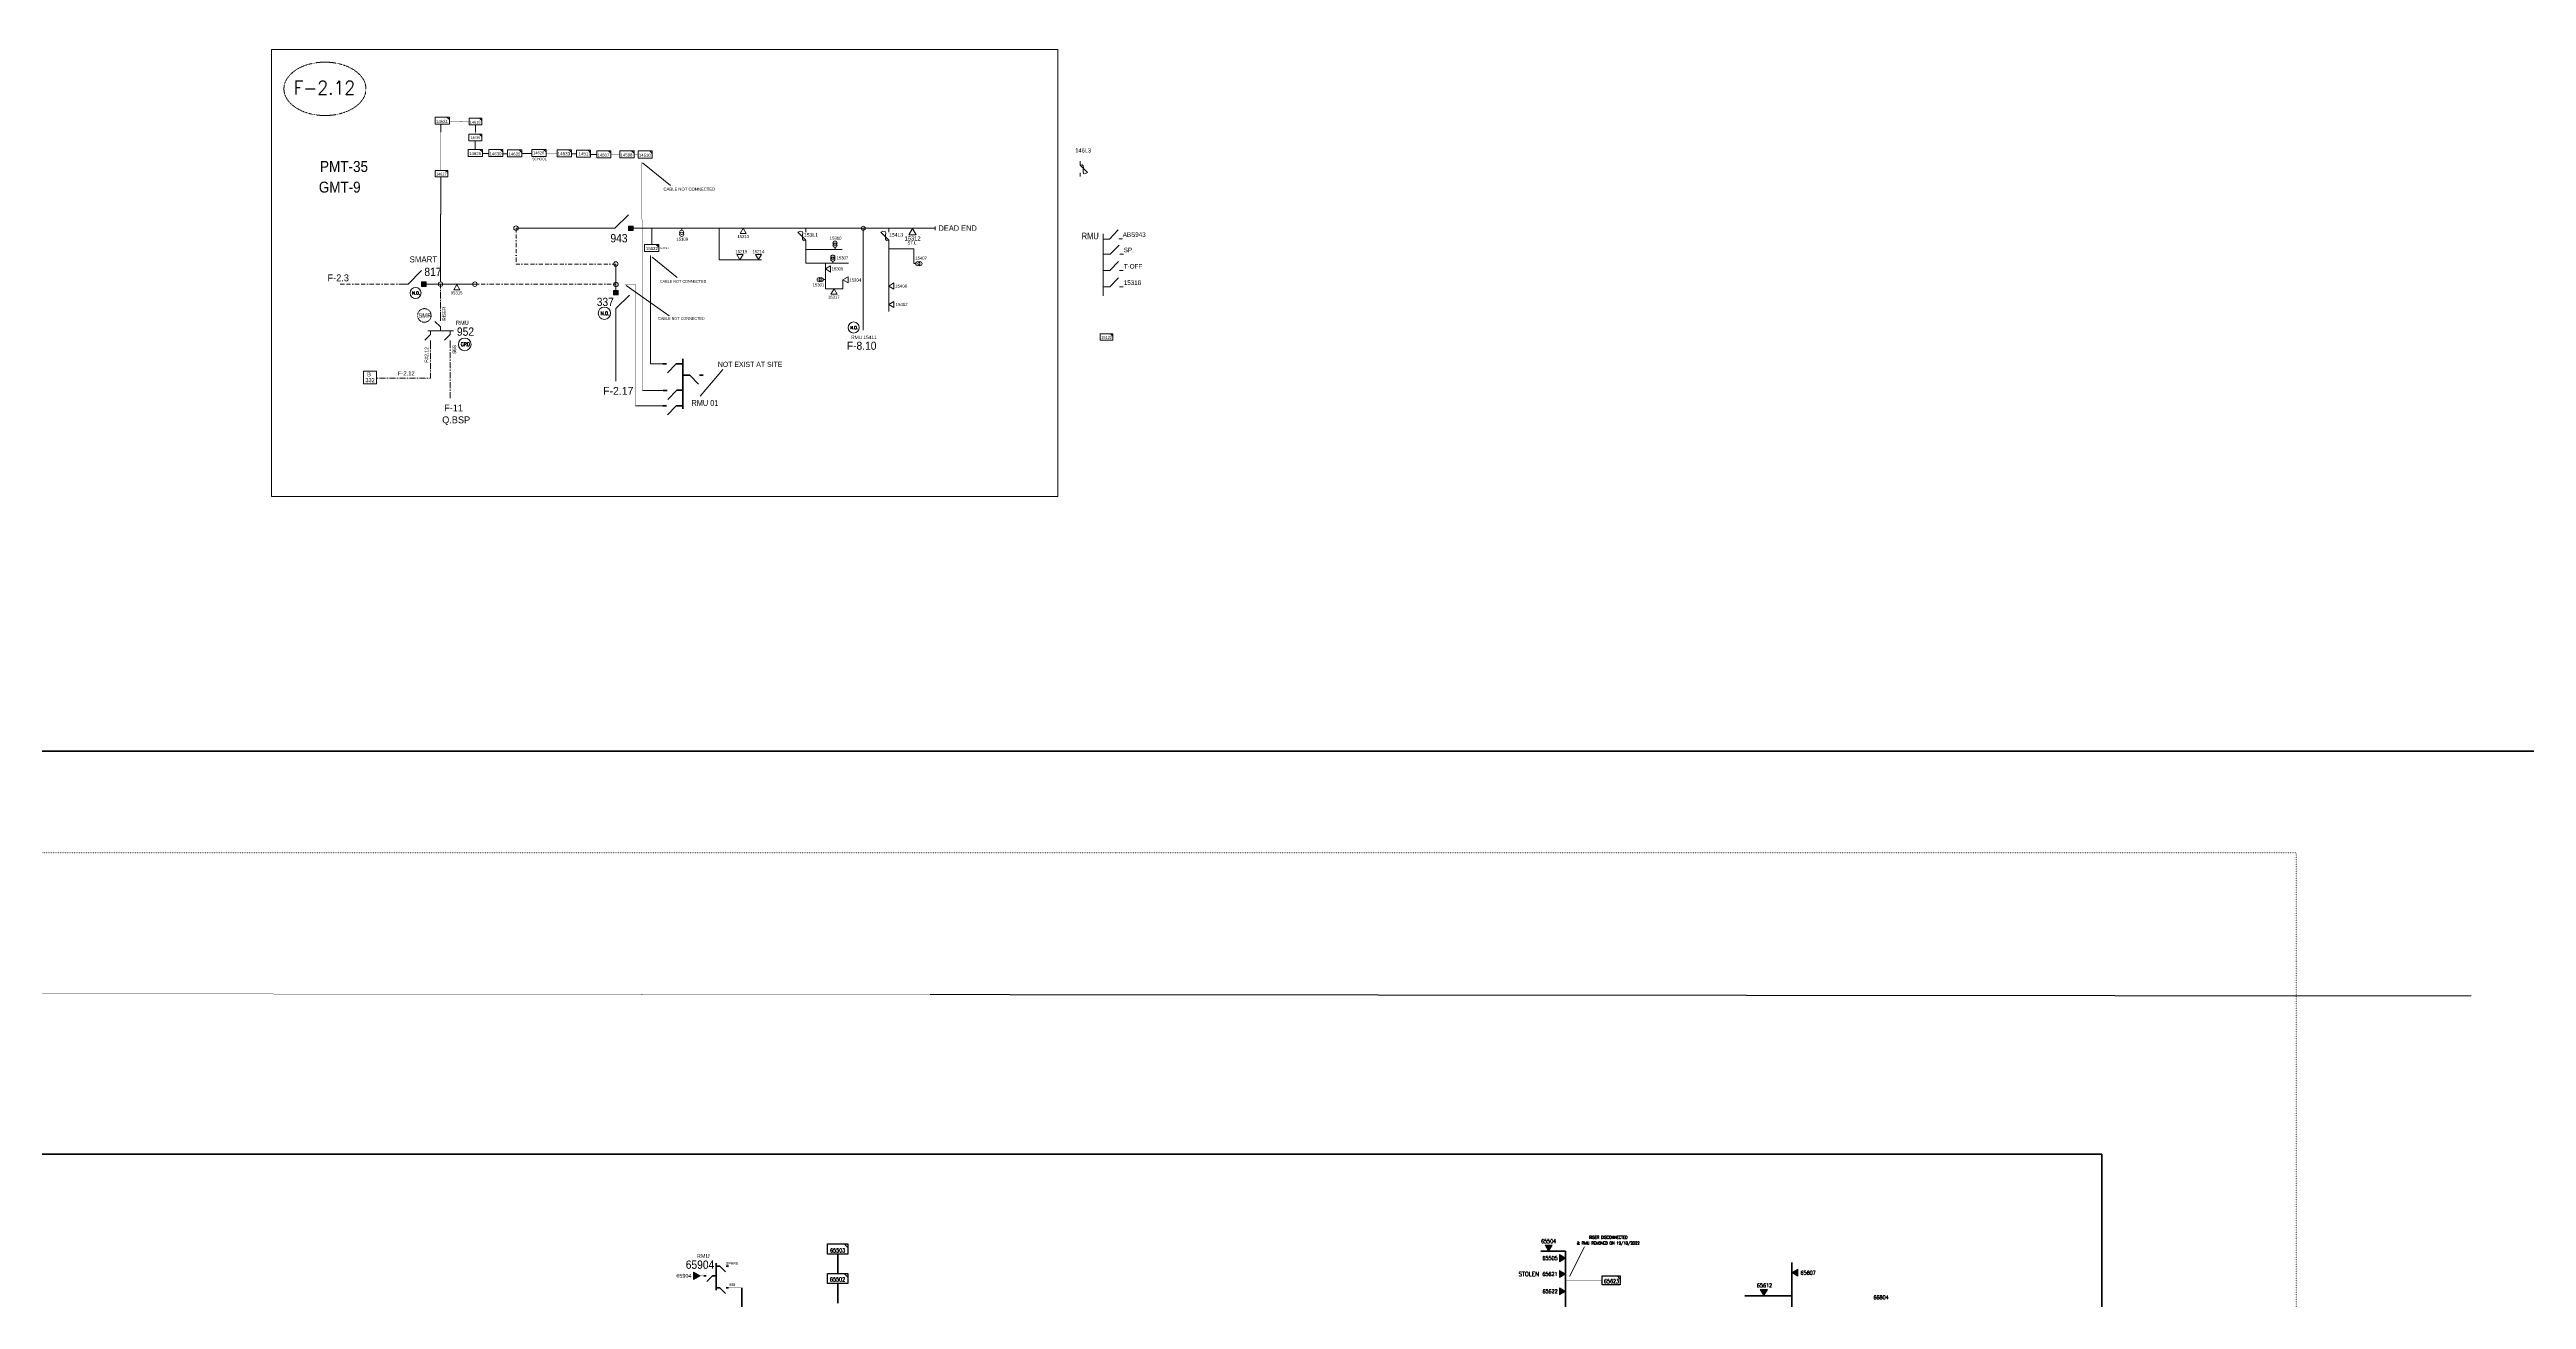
# Model space of a CAD drawing. Header units: metres. Extents: x 65984 to 144644, y -19036 to 23726.
# Drawn here: x 130763 to 133736, y 22177 to 23677 of the extents above; entities that cross this region are included whole.
import ezdxf
from ezdxf.enums import TextEntityAlignment as Align

# ---------------------------------------------------------------- set-up
doc = ezdxf.new("R2010")
doc.units = ezdxf.units.M
doc.header["$MEASUREMENT"] = 0
for name, pattern in [('( Border )', [1.75, 0.5, -0.25, 0.5, -0.25, 0, -0.25]), ('( Center )', [2, 1.25, -0.25, 0.25, -0.25]), ('DGN Style 1', [0.6, 0, -0.6]), ('DGN Style 3', [0.013877, 0, -0.013877])]:
    doc.linetypes.add(name, pattern=pattern)
doc.layers.get('0').update_dxf_attribs({"color": 95, "lineweight": 40})
for name, color, linetype, lineweight in [('ABS', 7, 'Continuous', 40), ('ABS NUMBER', 112, 'Continuous', 30), ('d_eos', 111, 'Continuous', 40), ('d_eos no', 121, 'Continuous', 40), ('d_fco', 5, 'Continuous', 40), ('d_fco text', 95, 'Continuous', 40), ('d_grid line', 7, 'DGN Style 1', 0), ('d_oh branch', 94, 'Continuous', 40), ('d_switch', 95, 'Continuous', 40), ('d_tf', 1, 'Continuous', 40), ('d_tf no', 6, 'Continuous', 40), ('d_tf_200', 1, 'Continuous', 40), ('d_ug cable', 95, 'Continuous', 40), ('d_unit sub', 7, 'Continuous', 40), ('d_village name', 7, 'Continuous', 40), ('FDR  1  16', 234, 'Continuous', 40), ('fedr no', 95, 'Continuous', 40), ('GRID STATION 01', 7, 'Continuous', 40), ('Level 37', 7, 'Continuous', 0), ('O H MAIN FEEDER', 4, 'Continuous', 100), ('SW N O', 114, 'Continuous', 30)]:
    doc.layers.add(name, color=color, linetype=linetype, lineweight=lineweight)
doc.styles.add('NASKHF', font='naskhf.shx', dxfattribs={"height": 8})
doc.styles.add('Style-Arial', font='arial.ttf')
doc.styles.add('Style-ENGINEERING', font='ENGINEERING.shx')
doc.styles.add('Style-msdefault', font='msdefault.shx')
doc.styles.add('Style-STANDARD', font='STANDARD.shx')

# ---------------------------------------------------------------- blocks, each defined once
blk = doc.blocks.new('TRANS_2_1')
at = {"color": 0, "linetype": 'Continuous', "lineweight": 0, "ltscale": 500, "flags": 128}
blk.add_lwpolyline([(8668600, 4991700), (8668600, -5008300), (9500, -8300)], close=True, dxfattribs=at)
at = {"color": 0, "linetype": 'Continuous', "lineweight": 0, "ltscale": 500}
blk.add_solid([(8668600, 4991700), (8668600, -5008300), (9500, -8300)], dxfattribs=at)
blk = doc.blocks.new('TF_1_1')
at = {"layer": 'd_village name', "color": 0, "linetype": 'Continuous', "lineweight": 30, "ltscale": 500}
blk.add_line((3150, 2475), (4950, 675), dxfattribs=at)
blk.add_3dface([(-5050, 2475), (4950, 2475), (4950, -2525), (-5050, -2525)], dxfattribs=at)
blk = doc.blocks.new('ABS2_1_1')
at = {"color": 0, "linetype": 'ByBlock', "lineweight": -2, "ltscale": 500}
for q in [(-29900, 43500), (0, 0)]:
    blk.add_line((0, 13600), q, dxfattribs=at)
at = {"color": 0, "linetype": 'ByBlock', "lineweight": -2, "ltscale": 500, "flags": 128}
for points in [[(5000, 43600), (-5000, 43600), (-5000, 53600), (5000, 53600)], [(3791, 49653), (3791, 49653), (3791, 49653)]]:
    blk.add_lwpolyline(points, close=True, dxfattribs=at)
at = {"color": 0, "linetype": 'ByBlock', "lineweight": -2, "ltscale": 500}
for points in [[(5000, 43600), (-5000, 43600), (5000, 53600), (-5000, 53600)], [(3791, 49653), (3791, 49653), (3791, 49653)]]:
    blk.add_solid(points, dxfattribs=at)
blk = doc.blocks.new('TF_8')
at = {"color": 0, "linetype": 'ByBlock', "lineweight": -2}
blk.add_line((6.3, 4.95), (9.9, 1.35), dxfattribs=at)
blk.add_3dface([(-10.1, 4.95), (9.9, 4.95), (9.9, -5.05), (-10.1, -5.05)], dxfattribs=at)
blk = doc.blocks.new('FUSE01')
at = {"color": 0, "linetype": 'ByBlock', "lineweight": -2}
blk.add_line((0, -17.15), (0, -22.55), dxfattribs=at)
at = {"color": 0, "linetype": 'ByBlock', "lineweight": -2, "flags": 128}
blk.add_lwpolyline([(0, 0.05), (0, -5.75), (-11.2, -16.95)], dxfattribs=at)
at = {"color": 0, "linetype": 'ByBlock', "lineweight": -2}
blk.add_open_spline([(-11.2, -16.95), (3.4, -25.35), (-11.6, -1.35), (0, -5.75)], degree=3, dxfattribs=at)
blk = doc.blocks.new('TFU_114')
at = {"layer": 'd_tf_200', "color": 9, "linetype": 'Continuous', "lineweight": 13}
blk.add_line((0, 10), (0, 0), dxfattribs=at)
at = {"layer": 'd_tf_200', "color": 9, "linetype": 'Continuous', "lineweight": 13, "extrusion": (0, 0, -1)}
for centre in [(0, 30), (0, 20)]:
    blk.add_circle(centre, 10, dxfattribs=at)
blk = doc.blocks.new('exist.us-1000kva')
at = {"color": 0, "linetype": 'ByBlock', "lineweight": -2, "flags": 128}
blk.add_lwpolyline([(40, 12.9), (32.8, 20), (40, 20)], close=True, dxfattribs=at)
at = {"color": 0, "linetype": 'ByBlock', "lineweight": -2, "extrusion": (0, 0, -1)}
blk.add_solid([(-40, 12.9), (-32.8, 20), (-40, 20)], dxfattribs=at)
at = {"color": 0, "linetype": 'ByBlock', "lineweight": -2, "xscale": 2, "yscale": 2}
blk.add_blockref('TF_8', (20.2, 10.1), dxfattribs=at)
blk = doc.blocks.new('TRA1_1616')
at = {"layer": 'd_tf', "color": 9, "linetype": 'Continuous', "lineweight": 13, "ltscale": 0.000279369, "extrusion": (0, 0, -1), "flags": 128}
blk.add_lwpolyline([(-10.1, -17), (-0.1, 0), (9.9, -17)], close=True, dxfattribs=at)
blk = doc.blocks.new('TRA1_1615')
at = {"layer": 'd_tf', "color": 9, "linetype": 'Continuous', "lineweight": 13, "ltscale": 0.000279369, "xscale": 1.000046566207833, "yscale": 1.000046566207833, "zscale": 1.000046566207833, "rotation": 180}
blk.add_blockref('TRA1_1616', (0, 0), dxfattribs=at)
blk = doc.blocks.new('*U4272')
at = {"layer": 'd_unit sub', "color": 9, "linetype": 'Continuous', "lineweight": 13, "flags": 128}
blk.add_lwpolyline([(20, 10), (20, 2.8), (12.8, 10)], close=True, dxfattribs=at)
at = {"layer": 'd_unit sub', "color": 9, "linetype": 'Continuous', "lineweight": 13, "xscale": 2, "yscale": 2, "rotation": 359.9999999999999}
blk.add_blockref('TF_8', (0.2, 0.1), dxfattribs=at)
blk = doc.blocks.new('TRA1_1618')
at = {"layer": 'd_tf', "color": 9, "linetype": 'Continuous', "lineweight": 13, "ltscale": 0.000310284, "extrusion": (0, 0, -1), "flags": 128}
blk.add_lwpolyline([(-10, -17), (0, 0), (10, -17)], close=True, dxfattribs=at)
blk = doc.blocks.new('TRA1_1617')
at = {"layer": 'd_tf', "color": 9, "linetype": 'Continuous', "lineweight": 13, "ltscale": 0.000310284, "xscale": 1.000046566207834, "yscale": 1.000046566207834, "zscale": 1.000046566207834, "rotation": 180}
blk.add_blockref('TRA1_1618', (0, 0), dxfattribs=at)
blk = doc.blocks.new('TRA1_1620')
at = {"layer": 'd_tf', "color": 9, "linetype": 'Continuous', "lineweight": 13, "ltscale": 0.00031041, "extrusion": (0, 0, -1), "flags": 128}
blk.add_lwpolyline([(-10.1, -17), (-0.1, 0), (9.9, -17)], close=True, dxfattribs=at)
blk = doc.blocks.new('TRA1_1619')
at = {"layer": 'd_tf', "color": 9, "linetype": 'Continuous', "lineweight": 13, "ltscale": 0.00031041, "xscale": 1.000046566207833, "yscale": 1.000046566207833, "zscale": 1.000046566207833, "rotation": 180}
blk.add_blockref('TRA1_1620', (0, 0), dxfattribs=at)
blk = doc.blocks.new('*U893')
at = {"layer": 'SW N O', "color": 3, "lineweight": 13}
blk.add_circle((0, 0), 16.8, dxfattribs=at)
at = {"layer": 'SW N O', "color": 3, "lineweight": 13, "style": 'Style-STANDARD'}
blk.add_text('N.O.', height=9.6, dxfattribs=at).set_placement((1.7, -0.2), align=Align.MIDDLE_CENTER)
blk = doc.blocks.new('*U4278')
at = {"layer": 'SW N O', "color": 2, "lineweight": 13, "extrusion": (0, 0, -1)}
blk.add_circle((0, 0), 16.8, dxfattribs=at)
at = {"layer": 'SW N O', "color": 2, "lineweight": 13, "extrusion": (0, 0, -1), "style": 'Style-STANDARD'}
blk.add_text('GRD', height=9.6, rotation=180, dxfattribs=at).set_placement((-1.7, -0.2), align=Align.MIDDLE_CENTER)
blk = doc.blocks.new('*U4273')
at = {"layer": 'd_unit sub', "color": 9, "linetype": 'Continuous', "lineweight": 13, "flags": 128}
blk.add_lwpolyline([(20, 10), (20, 2.8), (12.8, 10)], close=True, dxfattribs=at)
at = {"layer": 'd_unit sub', "color": 9, "linetype": 'Continuous', "lineweight": 13, "xscale": 2, "yscale": 2, "zscale": 0.8794343237034219, "rotation": 359.9999999999999}
blk.add_blockref('TF_8', (0.2, 0.1), dxfattribs=at)

msp = doc.modelspace()

# ---------------------------------------------------------------- linework, layer by layer
at = {"color": 30, "linetype": 'Continuous', "lineweight": 100, "ltscale": 0.426762}
for p, q in [((132582.8, 22234.7), (132553.2, 22234.7)), ((132582.8, 22088.3), (132582.8, 22234.7)), ((132854.2, 22089.4), (132854.2, 22221.2)), ((132798, 22181.1), (132854.2, 22181.1))]:
    msp.add_line(p, q, dxfattribs=at)
at = {"color": 2, "linetype": 'Continuous', "lineweight": 13, "ltscale": 0.41827}
msp.add_line((132587.6, 22204.3), (132605.5, 22239.8), dxfattribs=at)
at = {"color": 7, "linetype": 'DGN Style 3', "lineweight": 140}
msp.add_line((131548.7, 22205.2), (131543.4, 22205.2), dxfattribs=at)
at = {"color": 251, "linetype": 'DGN Style 3', "lineweight": 140}
for p, q in [((131709.4, 22208.1), (131709.4, 22231.3)), ((131709.4, 22172.5), (131709.4, 22196))]:
    msp.add_line(p, q, dxfattribs=at)
at = {"color": 30, "linetype": 'DGN Style 3', "lineweight": 140}
msp.add_line((132626.8, 22199.7), (132582.8, 22199.7), dxfattribs=at)
at = {"color": 251, "linetype": 'DGN Style 3', "lineweight": 140, "flags": 128}
msp.add_lwpolyline([(131578, 22190.9), (131594.1, 22190.9), (131594.1, 22152.2), (131577.9, 22152.2)], dxfattribs=at)
at = {"layer": 'd_eos', "color": 7, "linetype": 'Continuous', "lineweight": 13, "ltscale": 0.997419}
for p, q in [((132027.9, 23381.7), (132027.9, 23455.8)), ((132035.2, 23449.7), (132045.8, 23460.7)), ((132027.9, 23449.7), (132035.2, 23449.7)), ((132027.9, 23431.5), (132036.2, 23431.5)), ((132036.2, 23431.5), (132046.9, 23442.4)), ((132046.8, 23449.8), (132051.2, 23449.8)), ((132047.9, 23431.5), (132052.3, 23431.5)), ((132027.9, 23411.8), (132035.8, 23411.8)), ((132035.8, 23411.8), (132046.4, 23422.7)), ((132035.8, 23392.2), (132046.4, 23403.1)), ((132047.4, 23411.8), (132051.8, 23411.8)), ((132027.9, 23392.2), (132035.8, 23392.2)), ((132047.4, 23392.2), (132051.8, 23392.2))]:
    msp.add_line(p, q, dxfattribs=at)
at = {"layer": 'd_eos', "color": 2, "linetype": 'Continuous', "lineweight": 13, "ltscale": 0.625574}
for p, q in [((131220.4, 23335.1), (131213.6, 23328.5)), ((131217.4, 23339.7), (131248, 23339.7)), ((131220.4, 23339.7), (131220.4, 23335.1)), ((131232.7, 23344.2), (131225.9, 23350.9)), ((131232.7, 23351.5), (131232.7, 23354.3)), ((131232.7, 23339.7), (131232.7, 23344.2)), ((131244.2, 23335.1), (131237.4, 23328.5)), ((131244.2, 23339.7), (131244.2, 23335.1)), ((131220.4, 23327.8), (131220.4, 23325.1)), ((131244.2, 23327.8), (131244.2, 23325.1))]:
    msp.add_line(p, q, dxfattribs=at)
at = {"layer": 'd_eos', "color": 2, "linetype": 'Continuous', "lineweight": 211, "ltscale": 0.997419}
for p, q in [((131523.3, 23306.1), (131523.3, 23246)), ((131503.8, 23300), (131499.4, 23300)), ((131515.4, 23300), (131504.8, 23289.1)), ((131523.3, 23300), (131515.4, 23300)), ((131523.3, 23286.5), (131531.6, 23286.5)), ((131531.6, 23286.5), (131542.2, 23275.5)), ((131543.2, 23286.5), (131547.7, 23286.5)), ((131503.8, 23249.5), (131499.4, 23249.5)), ((131504.4, 23268.1), (131499.7, 23268.1)), ((131515.4, 23249.5), (131504.8, 23238.6)), ((131516, 23268.2), (131505.4, 23257.2)), ((131523.3, 23249.5), (131515.4, 23249.5)), ((131523.3, 23268.2), (131516, 23268.2))]:
    msp.add_line(p, q, dxfattribs=at)
at = {"layer": 'd_eos', "color": 7, "linetype": 'Continuous', "lineweight": 211, "ltscale": 0.625574}
for p, q in [((131551.5, 22205.2), (131548.7, 22205.2)), ((131558.8, 22205.2), (131552.1, 22198.3)), ((131563.3, 22205.2), (131558.8, 22205.2)), ((131563.3, 22187.9), (131563.3, 22220.5)), ((131563.3, 22216.7), (131567.9, 22216.7)), ((131567.9, 22216.7), (131574.6, 22209.9)), ((131575.2, 22216.7), (131578, 22216.7)), ((131563.3, 22190.9), (131567.9, 22190.9)), ((131567.9, 22190.9), (131574.6, 22184)), ((131575.2, 22190.9), (131578, 22190.9))]:
    msp.add_line(p, q, dxfattribs=at)
at = {"layer": 'd_grid line', "color": 7, "linetype": 'DGN Style 1', "lineweight": 0, "flags": 128}
msp.add_lwpolyline([(133459.3, 19332.1), (133459.3, 22713), (107396.8, 22713), (107396.8, 19332.1)], close=True, dxfattribs=at)
at = {"layer": 'd_oh branch', "color": 9, "linetype": 'Continuous', "lineweight": 13}
for p, q in [((131567, 23424.9), (131567, 23462.6)), ((131826, 23464.9), (131826, 23460.2)), ((131567, 23424.9), (131617.7, 23424.9)), ((131670.8, 23420.6), (131670.8, 23446.7)), ((131714.5, 23437.3), (131670.8, 23437.3)), ((131770.4, 23362.9), (131770.4, 23448.7)), ((131800.4, 23437.9), (131770.4, 23437.9)), ((131800.4, 23420.2), (131800.4, 23437.9)), ((131722.2, 23420.6), (131670.8, 23420.6)), ((131694.4, 23389.8), (131694.4, 23420.6)), ((131715.3, 23389.8), (131715.3, 23400.7)), ((131715.3, 23389.8), (131694.4, 23389.8))]:
    msp.add_line(p, q, dxfattribs=at)
at = {"layer": 'd_ug cable', "color": 9, "linetype": 'DGN Style 3', "lineweight": 13}
for p, q in [((131232.8, 23532.2), (131232.8, 23587.6)), ((131266.9, 23590.8), (131243.3, 23591.3)), ((131274.6, 23575.8), (131274.6, 23587)), ((131274.1, 23557.9), (131274.1, 23567.8)), ((131447.7, 23551.1), (131437.1, 23551.1)), ((131469.7, 23551.1), (131464.6, 23551.1)), ((131232.7, 23398.1), (131232.8, 23524.2)), ((131486, 23443.1), (131486, 23462.6)), ((131739.8, 23462.6), (131739.8, 23340.5)), ((131466.7, 23395.5), (131453.8, 23395.5))]:
    msp.add_line(p, q, dxfattribs=at)
at = {"layer": 'd_ug cable', "color": 7, "linetype": 'DGN Style 3', "lineweight": 13}
for p, q in [((131282.9, 23552.2), (131290.5, 23552.2)), ((131307.3, 23552.1), (131312.7, 23552.1)), ((131330.3, 23552.2), (131342.3, 23552.2)), ((131359.4, 23552.5), (131372.6, 23552.6)), ((131389.7, 23551.9), (131395.6, 23551.9)), ((131412.7, 23551.1), (131420, 23551.1))]:
    msp.add_line(p, q, dxfattribs=at)
at = {"layer": 'd_ug cable', "color": 6, "linetype": 'Continuous', "lineweight": 0}
for p, q in [((131474.9, 23541), (131508.4, 23514)), ((131486.6, 23427.8), (131516.7, 23403.4)), ((131455.2, 23393.9), (131506.9, 23357.4)), ((131544.1, 23261.2), (131571.2, 23293.2))]:
    msp.add_line(p, q, dxfattribs=at)
at = {"layer": 'd_ug cable', "color": 1, "linetype": 'DGN Style 3', "lineweight": 0}
msp.add_line((107935.2, 22564.4), (133669.6, 22541.1), dxfattribs=at)
at = {"layer": 'd_ug cable', "color": 9, "linetype": 'DGN Style 3', "lineweight": 13, "flags": 128}
for points in [[(131474.2, 23541.5), (131474.9, 23268.1), (131499.7, 23268.1)], [(131484.7, 23430), (131484.7, 23300), (131499.5, 23300)], [(131466.7, 23395.5), (131466.7, 23249.5), (131499.5, 23249.5)]]:
    msp.add_lwpolyline(points, dxfattribs=at)
at = {"layer": 'd_ug cable', "color": 9, "linetype": '( Border )', "lineweight": 13, "ltscale": 10, "flags": 128}
for points in [[(131323.2, 23462.7), (131323.2, 23419.6), (131442.9, 23419.6)], [(131112.2, 23395.5), (131186.2, 23395.5)], [(131273.8, 23395.5), (131442.9, 23395.5)]]:
    msp.add_lwpolyline(points, dxfattribs=at)
at = {"layer": 'd_ug cable', "color": 2, "linetype": 'DGN Style 3', "lineweight": 13}
msp.add_circle((131213.2, 23358), 8.16, dxfattribs=at)
at = {"layer": 'FDR  1  16', "color": 9, "linetype": '( Center )', "lineweight": 13, "ltscale": 6}
msp.add_line((131232.7, 23354.3), (131232.7, 23395.5), dxfattribs=at)
at = {"layer": 'FDR  1  16', "color": 9, "linetype": '( Center )', "lineweight": 13, "ltscale": 6, "flags": 128}
msp.add_lwpolyline([(131220.4, 23325.1), (131220.4, 23282.8), (131155.6, 23282.8)], dxfattribs=at)
at = {"layer": 'FDR  1  16', "color": 11, "linetype": '( Center )', "lineweight": 13, "ltscale": 6, "flags": 128}
msp.add_lwpolyline([(131244.2, 23258.6), (131244.2, 23325.1)], dxfattribs=at)
at = {"layer": 'fedr no', "color": 82, "linetype": 'DGN Style 3', "lineweight": 13, "true_color": 0x1dc70e}
msp.add_ellipse((131093.9, 23630), major_axis=(49.2, 0), ratio=0.651175, dxfattribs=at)
at = {"layer": 'GRID STATION 01', "color": 9, "lineweight": 13, "ltscale": 0.379284, "flags": 128}
msp.add_lwpolyline([(131140.1, 23275.8), (131140.1, 23291.3), (131155.6, 23291.3), (131155.6, 23275.8)], close=True, dxfattribs=at)
at = {"layer": 'O H MAIN FEEDER', "color": 9, "lineweight": 13, "ltscale": 30}
for p, q in [((131409.5, 23462.6), (131323.2, 23462.7)), ((131434.8, 23462.6), (131409.5, 23462.6)), ((131826, 23462.6), (131462.7, 23462.6)), ((131273.8, 23395.5), (131215.3, 23395.5)), ((131442.9, 23419.6), (131442.9, 23386.8))]:
    msp.add_line(p, q, dxfattribs=at)
at = {"layer": 'O H MAIN FEEDER', "color": 171, "lineweight": 13, "ltscale": 30}
msp.add_line((131442.9, 23360.1), (131442.9, 23279), dxfattribs=at)
at = {"layer": 'O H MAIN FEEDER', "color": 140, "linetype": 'Continuous', "lineweight": 13, "flags": 128}
msp.add_lwpolyline([(131029.8, 23677.2), (131973.2, 23677.2), (131973.2, 23140.5), (131029.8, 23140.5)], close=True, dxfattribs=at)
at = {"layer": 'O H MAIN FEEDER', "color": 140, "lineweight": 211, "ltscale": 0.498271, "flags": 128}
msp.add_lwpolyline([(106943.9, 22834.8), (144644.1, 22834.8), (144644.1, 19389.5), (106943.9, 19389.5)], close=True, dxfattribs=at)
at = {"layer": 'O H MAIN FEEDER', "color": 5, "lineweight": 211, "ltscale": 30, "flags": 128}
msp.add_lwpolyline([(111246, 19990), (113139.2, 19990), (113139.2, 19808), (133226.2, 19808), (133226.2, 22351.2), (129774.4, 22351.2)], dxfattribs=at)
at = {"layer": 'O H MAIN FEEDER', "color": 9, "lineweight": 13, "ltscale": 0.488306}
for centre in [(131323.2, 23462.8), (131232.6, 23395.5), (131273.8, 23395.5), (131442.9, 23419.8), (131443.2, 23395.1)]:
    msp.add_circle(centre, 2.66, dxfattribs=at)
at = {"layer": 'O H MAIN FEEDER', "color": 9, "lineweight": 13, "ltscale": 0.439475}
msp.add_circle((131739.8, 23462.6), 2.39, dxfattribs=at)

# ---------------------------------------------------------------- block references
at = {"color": 251, "linetype": 'Continuous', "lineweight": 30, "ltscale": 0.61027, "xscale": 0.002441080165275587, "yscale": 0.002441080165275587, "zscale": 0.002441080165275587}
for p in [(131709.4, 22237.4), (131709.4, 22202.1)]:
    msp.add_blockref('TF_1_1', p, dxfattribs=at)
at = {"color": 30, "linetype": 'Continuous', "lineweight": 30, "ltscale": 0.564186, "xscale": 0.002164577043309514, "yscale": 0.002164577043309514, "zscale": 0.002441080165275587}
msp.add_blockref('TF_1_1', (132637.7, 22199.8), dxfattribs=at)
at = {"layer": 'ABS', "color": 7, "linetype": 'Continuous', "lineweight": 13, "ltscale": 0.812883, "xscale": 0.0005446322480400587, "zscale": 0.000360672857092237}
for p, yscale, rotation in [((131434.4, 23462.6), 0.0005446322480400587, 269.9999999999997), ((131442.9, 23358.8), -0.0005446322480400591, 180.0000000000002)]:
    msp.add_blockref('ABS2_1_1', p, dxfattribs=dict(at, yscale=yscale, rotation=rotation))
at = {"layer": 'ABS', "color": 2, "linetype": 'Continuous', "lineweight": 13, "ltscale": 0.812883, "xscale": 0.0005446322480400587, "yscale": 0.0005446322480400587, "zscale": 0.000360672857092237, "rotation": 269.9999999999997}
msp.add_blockref('ABS2_1_1', (131186.2, 23395.5), dxfattribs=at)
at = {"layer": 'd_fco', "color": 7, "linetype": 'Continuous', "lineweight": 13}
for p, xscale, yscale, zscale, rotation in [((132000.2, 23543), 0.8, -0.8000000000000002, 0.1205302691593963, 180.0000849144932), ((131670.8, 23443.7), 0.8364540426468796, -0.8364540426468796, 0.4182270213234398, 359.9999999999999), ((131770.4, 23443.7), 0.8364540426468796, -0.8364540426468796, 0.4182270213234398, 359.9999999999999)]:
    msp.add_blockref('FUSE01', p, dxfattribs=dict(at, xscale=xscale, yscale=yscale, zscale=zscale, rotation=rotation))
at = {"layer": 'd_tf', "color": 9, "linetype": 'Continuous', "lineweight": 13, "ltscale": 0.00031041, "extrusion": (0, 0, -1), "rotation": 180}
for name, p, xscale, yscale, zscale in [('TRA1_1615', (-131595.9, 23462.6), 0.37, 0.37, 0.37), ('TRA1_1619', (-131799, 23462.2), 0.4267622666565712, 0.4267622666565712, 0.4267622666565712), ('TRA1_1615', (-131252.3, 23395.2), 0.37, 0.37, 0.37)]:
    msp.add_blockref(name, p, dxfattribs=dict(at, xscale=xscale, yscale=yscale, zscale=zscale))
at = {"layer": 'd_tf', "color": 9, "linetype": 'Continuous', "lineweight": 13, "ltscale": 0.00031041, "xscale": 0.37, "yscale": 0.37, "zscale": 0.37}
for p, rotation in [((131592, 23424.9), 359.9999999999999), ((131614.2, 23425), 359.9999999999999), ((131694.4, 23413.8), 269.9999999999999), ((131770.4, 23393.3), 269.9999999999999), ((131770.4, 23371.2), 269.9999999999999)]:
    msp.add_blockref('TRA1_1615', p, dxfattribs=dict(at, rotation=rotation))
at = {"layer": 'd_tf', "color": 9, "linetype": 'Continuous', "lineweight": 13, "ltscale": 0.000310284, "extrusion": (0, 0, -1), "xscale": 0.37, "yscale": 0.37, "zscale": 0.37}
for p, rotation in [((-131715.3, 23400.7), 89.99999999999997), ((-131704.8, 23389.8), 179.9999999999999)]:
    msp.add_blockref('TRA1_1617', p, dxfattribs=dict(at, rotation=rotation))
at = {"layer": 'd_tf', "color": 30, "linetype": 'Continuous', "lineweight": 0, "ltscale": 0.426762, "xscale": 8.535245333131417e-07, "yscale": 8.535245333131417e-07, "zscale": 8.535245333131417e-07}
for p, rotation in [((132562.4, 22234.7), 89.99999999999984), ((132582.8, 22226.4), 179.9999999999999), ((132582.8, 22207.4), 179.9999999999999), ((132854.2, 22209.1), 359.9999999999999), ((132582.8, 22186.5), 179.9999999999999), ((132820.6, 22181.5), 90.0000000000005)]:
    msp.add_blockref('TRANS_2_1', p, dxfattribs=dict(at, rotation=rotation))
at = {"layer": 'd_tf', "color": 251, "linetype": 'Continuous', "lineweight": 0, "ltscale": 0.426762, "xscale": 8.535245333131417e-07, "yscale": 8.535245333131417e-07, "zscale": 8.535245333131417e-07, "rotation": 179.9999999999999}
msp.add_blockref('TRANS_2_1', (131543.6, 22205.2), dxfattribs=at)
at = {"layer": 'd_tf_200', "color": 9, "linetype": 'Continuous', "lineweight": 13, "xscale": 0.25, "yscale": 0.25, "zscale": 0.25}
for p, rotation in [((131522, 23462.8), 179.9999999999998), ((131703.4, 23420.5), 359.9999999999999), ((131706, 23437.3), 359.9999999999999), ((131694.4, 23401), 89.99999999999993), ((131800.4, 23420.2), 269.9999999999999)]:
    msp.add_blockref('TFU_114', p, dxfattribs=dict(at, rotation=rotation))
at = {"layer": 'd_unit sub', "color": 9, "linetype": 'Continuous', "lineweight": 13}
for name, p, xscale, yscale, zscale in [('*U4272', (131234.7, 23591.9), 0.4267622666565712, 0.4267622666565712, 0.4267622666565712), ('*U4273', (131274.4, 23571.7), 0.3930679377353914, 0.3930679377353914, 0.3930679377353914), ('*U4272', (131274.6, 23590.8), 0.3840860399909141, 0.3840860399909141, 0.3840860399909141), ('*U4272', (131299, 23553), 0.4267622666565712, 0.4267622666565712, 0.4267622666565712), ('*U4272', (131321.7, 23552.5), 0.4267622666565712, 0.4267622666565712, 0.4267622666565712), ('*U4272', (131350.9, 23553.1), 0.4267622666565712, 0.4267622666565712, 0.4267622666565712), ('*U4272', (131381.2, 23552.7), 0.4267622666565712, 0.4267622666565712, 0.4267622666565712), ('*U4272', (131404.2, 23552.3), 0.4267622666565712, 0.4267622666565712, 0.4267622666565712), ('*U4272', (131428.6, 23551.4), 0.4267622666565712, 0.4267622666565712, 0.4267622666565712), ('*U4272', (131456.3, 23551.5), 0.4267622666565712, 0.4267622666565712, 0.4267622666565712), ('*U4272', (131478.2, 23551.2), 0.4267622666565712, 0.4267622666565712, 0.4267622666565712)]:
    msp.add_blockref(name, p, dxfattribs=dict(at, xscale=xscale, yscale=yscale, zscale=zscale))
at = {"layer": 'd_unit sub', "color": 9, "linetype": 'Continuous', "lineweight": 13, "rotation": 359.9999999999999}
for name, p, xscale, yscale, zscale in [('TF_8', (131274.4, 23553.1), 0.8535245333131425, 0.8535245333131425, 0.4267622666565712), ('exist.us-1000kva', (131226.1, 23524.5), 0.3840860399909141, 0.3840860399909141, 0.3840860399909141), ('exist.us-1000kva', (131477.5, 23434.6), 0.4267622666565712, 0.4267622666565712, 0.4267622666565712), ('exist.us-1000kva', (132024, 23328.3), 0.3840860399909141, 0.3840860399909141, 0.3840860399909141)]:
    msp.add_blockref(name, p, dxfattribs=dict(at, xscale=xscale, yscale=yscale, zscale=zscale))
at = {"layer": 'SW N O', "color": 3, "lineweight": 13}
for p, xscale, yscale, zscale in [((131202.6, 23385), 0.3930804943145458, 0.3930804943145458, 0.3930804943145458), ((131429.2, 23360.7), 0.4403624482057585, 0.4403624482057585, 0.4403624482057585), ((131728.3, 23343.5), 0.3963262033851827, 0.3963262033851827, 0.3963262033851827)]:
    msp.add_blockref('*U893', p, dxfattribs=dict(at, xscale=xscale, yscale=yscale, zscale=zscale))
at = {"layer": 'SW N O', "color": 2, "lineweight": 13, "extrusion": (0, 0, -1), "xscale": 0.4513730887678217, "yscale": 0.4513730887678217, "zscale": 0.4513730887678217, "rotation": 180}
msp.add_blockref('*U4278', (-131261.6, 23323.3), dxfattribs=at)

# ---------------------------------------------------------------- texts
at = {"layer": 'ABS NUMBER', "color": 7, "lineweight": 13, "style": 'Style-Arial', "width": 0.88}
for s, p in [('943', (131436.5, 23455.7)), ('337', (131420.1, 23379.3))]:
    msp.add_text(s, height=10, dxfattribs=at).set_placement(p, align=Align.TOP_LEFT)
at = {"layer": 'ABS NUMBER', "color": 2, "lineweight": 13, "style": 'Style-Arial', "width": 0.88}
msp.add_text('817', height=10, dxfattribs=at).set_placement((131213.2, 23415.3), align=Align.TOP_LEFT)
at = {"layer": 'd_eos no', "color": 7, "linetype": 'Continuous', "lineweight": 13, "style": 'Style-Arial', "width": 0.88}
msp.add_text('PMT-35', height=13.18, dxfattribs=at).set_placement((131088, 23543.4), align=Align.TOP_LEFT)
at = {"layer": 'd_eos no', "color": 2, "linetype": 'Continuous', "lineweight": 13, "style": 'Style-Arial', "width": 0.88}
msp.add_text('952', height=10, dxfattribs=at).set_placement((131252.3, 23343.6), align=Align.TOP_LEFT)
at = {"layer": 'd_eos no', "color": 7, "linetype": 'Continuous', "lineweight": 140, "style": 'Style-Arial', "width": 0.88}
msp.add_text('65904', height=10, dxfattribs=at).set_placement((131526.9, 22223.6), align=Align.TOP_LEFT)
at = {"layer": 'd_eos no', "color": 7, "linetype": 'Continuous', "lineweight": 13, "insert": (131086.6, 23518.6), "char_height": 13.088, "attachment_point": 1, "style": 'NASKHF'}
msp.add_mtext('\\fArial|b0|i0|c178178|p39;\\H1x;\\W0.88;GMT-9\\P', dxfattribs=at)
at = {"layer": 'd_fco text', "color": 7, "linetype": 'Continuous', "lineweight": 13, "style": 'Style-msdefault', "width": 0.82}
msp.add_text('146L3', height=5, rotation=0.0338, dxfattribs=at).set_placement((131994.3, 23558.6), align=Align.TOP_LEFT)
at = {"layer": 'd_fco text', "color": 7, "linetype": 'Continuous', "lineweight": 13, "char_height": 4.325, "attachment_point": 3, "rotation": 360, "style": 'NASKHF'}
for s, insert in [('\\Fmsdefault;\\H1x;\\W0.916667;153L1', (131685.6, 23456.8)), ('\\Fmsdefault;\\H1x;\\W0.916667;154L3', (131787.7, 23456.8))]:
    msp.add_mtext(s, dxfattribs=dict(at, insert=insert))
at = {"layer": 'd_switch', "color": 7, "linetype": 'Continuous', "lineweight": 13, "ltscale": 0.9, "style": 'Style-ENGINEERING', "width": 0.857143}
for s, p in [('ABS943', (132051.3, 23457.8)), ('SP.', (132052.5, 23439.3)), ('T-OFF', (132052.6, 23419.7)), ('15318', (132052.6, 23400.1))]:
    msp.add_text(s, height=5.47, rotation=359.9996, dxfattribs=at).set_placement(p, align=Align.TOP_LEFT)
at = {"layer": 'd_switch', "color": 7, "linetype": 'Continuous', "lineweight": 13, "style": 'Style-ENGINEERING', "width": 0.857143}
for s, height, p in [('RISER', 3.98, (131234.9, 23351.8)), ('F#2.12', 4.45, (131213.6, 23301.1)), ('868', 4.45, (131246.9, 23312.1))]:
    msp.add_text(s, height=height, rotation=90, dxfattribs=at).set_placement(p, align=Align.TOP_LEFT)
at = {"layer": 'd_tf no', "color": 9, "linetype": 'Continuous', "lineweight": 13, "style": 'Style-msdefault', "width": 0.945946}
for s, height, p in [('14631', 3.7, (131227.2, 23592.8)), ('14618', 3.33, (131267.8, 23591.6)), ('14636', 3, (131268.7, 23573.1)), ('14626', 3.7, (131267, 23554.2)), ('14630', 3.7, (131291.5, 23553.9)), ('14635', 3.7, (131314.2, 23553.5)), ('14507', 3.7, (131421, 23552.3)), ('14508', 3.7, (131448.7, 23552.4)), ('14510', 3.7, (131470.6, 23552.1))]:
    msp.add_text(s, height=height, dxfattribs=at).set_placement(p, align=Align.TOP_LEFT)
at = {"layer": 'd_tf no', "color": 7, "linetype": 'Continuous', "lineweight": 13, "style": 'Style-msdefault', "width": 0.945946}
for s, height, p in [('14620', 3.47, (131343.7, 23555)), ('14633', 3.95, (131373.1, 23554.1)), ('14511', 3.79, (131398.3, 23553.9))]:
    msp.add_text(s, height=height, dxfattribs=at).set_placement(p, align=Align.TOP_LEFT)
at = {"layer": 'd_tf no', "color": 6, "linetype": 'Continuous', "lineweight": 13, "style": 'Style-msdefault', "width": 0.945946}
for s, height, p in [('CABLE NOT CONNECTED', 3.668, (131500.2, 23507.8)), ('CABLE NOT CONNECTED', 3.301, (131495.8, 23397.3)), ('CABLE NOT CONNECTED', 3.301, (131493.8, 23352.7)), ('NOT EXIST AT SITE', 6.028, (131565.4, 23296.3))]:
    msp.add_text(s, height=height, dxfattribs=at).set_placement(p)
at = {"layer": 'd_tf no', "color": 9, "linetype": 'DGN Style 3', "lineweight": 13, "style": 'Style-msdefault', "width": 0.945946}
for s, height, p in [('15213', 3.7, (131588.9, 23454.6)), ('15310', 3.7, (131699.6, 23452.7)), ('15312', 5.02, (131789.5, 23452.9)), ('15122', 3.7, (131479.2, 23440.1)), ('4W RMU', 2.1, (131494.8, 23439.7)), ('15109', 3.7, (131515.6, 23451.4)), ('15219', 3.7, (131586.4, 23436.4)), ('15214', 3.7, (131607, 23436.4)), ('15307', 3.7, (131707.8, 23428.9)), ('ST.L.', 3.7, (131793, 23447)), ('15407', 3.7, (131802.2, 23428.6)), ('15301', 3.7, (131679, 23396.5)), ('15309', 3.7, (131701.8, 23415.8)), ('15304', 3.7, (131723.1, 23402.4)), ('15408', 3.7, (131778.2, 23395.1)), ('15317', 3.7, (131697.4, 23381.8)), ('15412', 3.7, (131778.8, 23373.1)), ('15122', 3.33, (132025.6, 23333.2))]:
    msp.add_text(s, height=height, dxfattribs=at).set_placement(p, align=Align.TOP_LEFT)
at = {"layer": 'd_tf no', "color": 140, "linetype": 'Continuous', "lineweight": 13, "style": 'Style-msdefault', "width": 0.945946}
for s, height, p in [('DEAD END', 6.48, (131830.2, 23466.1)), ('RMU 15411', 4.19, (131725.4, 23333.9))]:
    msp.add_text(s, height=height, dxfattribs=at).set_placement(p, align=Align.TOP_LEFT)
at = {"layer": 'd_tf no', "color": 9, "linetype": 'Continuous', "lineweight": 13, "style": 'Style-msdefault', "width": 0.945946}
msp.add_text('05315', height=3.7, dxfattribs=at).set_placement((131244.8, 23383.3))
at = {"layer": 'd_tf no', "color": 1, "linetype": 'Continuous', "lineweight": 40, "style": 'Style-msdefault', "width": 0.945946}
msp.add_text('SMR', height=5.12, dxfattribs=at).set_placement((131206, 23360.5), align=Align.TOP_LEFT)
at = {"layer": 'd_tf no', "color": 51, "linetype": 'DGN Style 3', "lineweight": 13, "style": 'Style-msdefault', "width": 0.945946}
msp.add_text('F-8.10', height=9.72, dxfattribs=at).set_placement((131720.2, 23326.5), align=Align.TOP_LEFT)
at = {"layer": 'd_tf no', "color": 251, "linetype": 'Continuous', "lineweight": 40, "width": 0.909091}
for s, style, p in [('65503', 'Style-STANDARD', (131709.1, 22235.7)), ('65904', 'Style-msdefault', (131524.7, 22205.2)), ('65502', 'Style-STANDARD', (131709, 22200.9))]:
    msp.add_text(s, height=4.69, dxfattribs=dict(at, style=style)).set_placement(p, align=Align.MIDDLE_CENTER)
at = {"layer": 'd_tf no', "color": 30, "linetype": 'Continuous', "lineweight": 40, "style": 'Style-STANDARD', "width": 0.909091}
for s, p in [('65504', (132562.3, 22246.7)), ('65621', (132563.9, 22207.4)), ('65505', (132564.1, 22226.4)), ('65607', (132873.8, 22208.8)), ('65622', (132564.1, 22186.6)), ('65623', (132637.8, 22198.7)), ('65612', (132821.4, 22193.8)), ('66804', (132961.3, 22179.4))]:
    msp.add_text(s, height=4.69, dxfattribs=at).set_placement(p, align=Align.MIDDLE_CENTER)
at = {"layer": 'd_tf no', "color": 9, "linetype": 'DGN Style 3', "lineweight": 13, "insert": (131227.1, 23529.3), "char_height": 3.33, "attachment_point": 1, "style": 'NASKHF'}
msp.add_mtext('\\Fmsdefault;\\H1x;\\W0.945946;14627\\P', dxfattribs=at)
at = {"layer": 'd_tf no', "color": 2, "linetype": 'Continuous', "lineweight": 40, "insert": (131195.5, 23429.1), "char_height": 7.455, "attachment_point": 1, "style": 'NASKHF'}
msp.add_mtext('\\Fmsdefault;\\H1x;\\W0.947368;SMART', dxfattribs=at)
at = {"layer": 'd_tf no', "color": 2, "linetype": 'Continuous', "lineweight": 13, "insert": (132634, 22247.4), "char_height": 3.509, "attachment_point": 5, "line_spacing_factor": 1.2, "style": 'Style-STANDARD'}
msp.add_mtext('RISER DISCONNECTED\\P& RMU REMOVED ON 19/10/2022', dxfattribs=at)
at = {"layer": 'd_tf no', "color": 2, "linetype": 'Continuous', "lineweight": 13, "ltscale": 1.372003, "insert": (132538.6, 22207.4), "char_height": 5.47, "attachment_point": 5, "line_spacing_factor": 1.2, "style": 'Style-STANDARD'}
msp.add_mtext('STOLEN', dxfattribs=at)
at = {"layer": 'fedr no', "color": 6, "linetype": 'Continuous', "lineweight": 13, "insert": (131093.2, 23631.4), "char_height": 16.58, "attachment_point": 5, "style": 'Style-STANDARD'}
msp.add_mtext('F-2.12', dxfattribs=at)
at = {"layer": 'GRID STATION 01', "color": 2, "linetype": 'Continuous', "lineweight": 13, "style": 'Style-msdefault'}
for s, height, p in [('SCHOOL', 2.97, (131360, 23547.3)), ('F-2.3', 8.23, (131122.7, 23407.2)), ('F-11', 8.23, (131259.6, 23251.1)), ('F-2.17', 9.4, (131464.1, 23272.2)), ('Q.BSP', 8.23, (131268.2, 23236.8))]:
    msp.add_text(s, height=height, rotation=359.9993, dxfattribs=at).set_placement(p, align=Align.TOP_RIGHT)
at = {"layer": 'GRID STATION 01', "color": 9, "linetype": 'Continuous', "lineweight": 13, "style": 'Style-msdefault', "width": 0.888889}
for s, p in [('332', (131153.6, 23282.8)), ('B', (131149, 23289.8))]:
    msp.add_text(s, height=4.91, rotation=359.9993, dxfattribs=at).set_placement(p, align=Align.TOP_RIGHT)
at = {"layer": 'GRID STATION 01', "color": 7, "linetype": 'Continuous', "lineweight": 13, "style": 'Style-msdefault'}
msp.add_text('F-2.12', height=5, rotation=359.9993, dxfattribs=at).set_placement((131201.5, 23291), align=Align.TOP_RIGHT)
at = {"layer": 'Level 37', "color": 7, "linetype": 'Continuous', "lineweight": 13, "ltscale": 0.9, "style": 'Style-msdefault', "width": 0.86}
msp.add_text('RMU', height=7.81, rotation=0.0004, dxfattribs=at).set_placement((132022.5, 23457.3), align=Align.TOP_RIGHT)
at = {"layer": 'Level 37', "color": 2, "linetype": 'Continuous', "lineweight": 13, "style": 'Style-msdefault', "width": 0.86}
msp.add_text('RMU', height=4.9, rotation=0.0004, dxfattribs=at).set_placement((131266.5, 23351.6), align=Align.TOP_RIGHT)
at = {"layer": 'Level 37', "color": 2, "linetype": 'Continuous', "lineweight": 100, "ltscale": 0.81, "style": 'Style-msdefault', "width": 0.86}
msp.add_text('RMU 01', height=7.03, rotation=0.0004, dxfattribs=at).set_placement((131566, 23256.5), align=Align.TOP_RIGHT)
at = {"layer": 'Level 37', "color": 7, "linetype": 'Continuous', "lineweight": 100, "style": 'Style-msdefault', "width": 0.86}
msp.add_text('RMU', height=4.9, rotation=0.0004, dxfattribs=at).set_placement((131555.5, 22231.5), align=Align.TOP_RIGHT)
at = {"layer": 'Level 37', "color": 7, "linetype": 'Continuous', "lineweight": 53, "style": 'Style-msdefault', "width": 0.909091}
for s, p in [('SPARE', (131582.5, 22220.2)), ('968', (131582.7, 22194.6))]:
    msp.add_text(s, height=3.17, dxfattribs=at).set_placement(p, align=Align.MIDDLE_CENTER)

doc.saveas('drawing.dxf')
